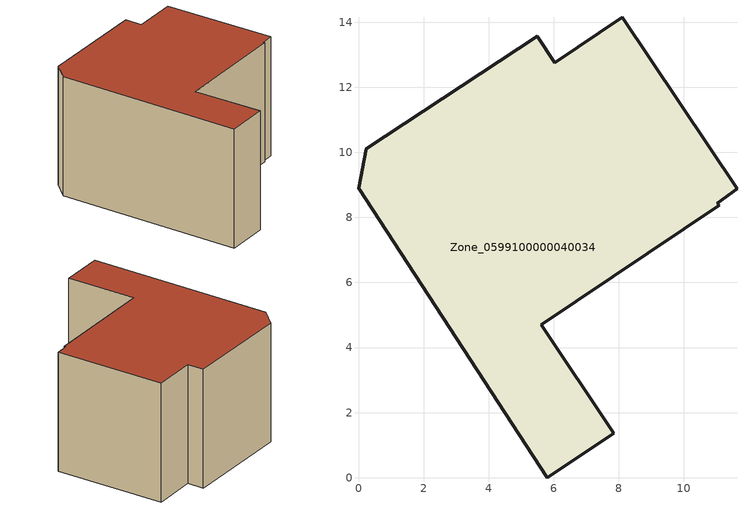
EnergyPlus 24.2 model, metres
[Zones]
Zone_0599100000040034
 floor ground (C_G): 8.1,14.15 11.63,8.88 11.02,8.43 11.08,8.37 5.61,4.7 7.85,1.36 5.8,0 0,8.9 0.24,10.1 5.49,13.56 6.03,12.76 z0
 wall outside (C_F): 5.8,0 7.85,1.36 5.61,4.7 11.08,8.37 11.02,8.43 11.63,8.88 8.1,14.15 6.03,12.76 5.49,13.56 0.24,10.1 0,8.9 5.8,0 z0:6.89
 roof outside (C_R): 11.63,8.88 8.1,14.15 6.03,12.76 5.49,13.56 0.24,10.1 0,8.9 5.8,0 7.85,1.36 5.61,4.7 11.08,8.37 11.02,8.43 z6.89
[BUILDING]
Pand.0599100000040034: North Axis=0; Terrain=City; Loads Convergence Tolerance Value=0.04; Temperature Convergence Tolerance Value=0.4; Solar Distribution=FullExterior; Maximum Number of Warmup Days=25; Minimum Number of Warmup Days=1
[Site:Location]
Rotterdam.The.Hague.AP_ZH_NLD Design_Conditions: Latitude=51.96; Longitude=4.45; Time Zone=1; Elevation=-4.5
[SITE:GROUNDTEMPERATURE:BUILDINGSURFACE]
18, 18, 18, 18, 18, 18, 18, 18, 18, 18, 18, 18
[MATERIAL] Thermal Absorptance=0.9; Solar Absorptance=0.7; Visible Absorptance=0.7
Name | Roughness | Thickness | Conductivity | Density | Specific Heat
G.TC.1975-1991 | MediumSmooth | 0.15 | 0.288461 | 540 | 1210
F.TC.1975-1991 | Rough | 0.3 | 0.230769 | 1920 | 840
R.TC.1975-1991 | MediumRough | 0.2 | 0.153846 | 1500 | 1000
[CONSTRUCTION]
C_G: G.TC.1975-1991
C_F: F.TC.1975-1991
C_R: R.TC.1975-1991
[ZONE]
Zone_0599100000040034: Type=1; Multiplier=1; Ceiling Height=Autocalculate; Volume=Autocalculate; Floor Area=autocalculate; Part of Total Floor Area=Yes
[ZONEINFILTRATION:DESIGNFLOWRATE]
Infil_Zone_0599100000040034: Zone or ZoneList or Space or SpaceList=Zone_0599100000040034; Schedule=AlwaysOn; Design Flow Rate Calculation Method=Flow/Area; Flow Rate per Floor Area=0.003; Constant Term Coefficient=1; Temperature Term Coefficient=0; Velocity Term Coefficient=0; Velocity Squared Term Coefficient=0
[HVACTEMPLATE:ZONE:IDEALLOADSAIRSYSTEM]
Zone_0599100000040034: Maximum Heating Supply Air Temperature=50; Minimum Cooling Supply Air Temperature=13; Maximum Heating Supply Air Humidity Ratio=0.0156; Minimum Cooling Supply Air Humidity Ratio=0.0077; Heating Limit=NoLimit; Cooling Limit=NoLimit; Dehumidification Control Type=ConstantSensibleHeatRatio; Cooling Sensible Heat Ratio=0.7; Dehumidification Setpoint=60; Humidification Control Type=None; Humidification Setpoint=30; Outdoor Air Method=None; Outdoor Air Flow Rate per Person=0.00944; Outdoor Air Flow Rate per Zone Floor Area=0; Outdoor Air Flow Rate per Zone=0; Demand Controlled Ventilation Type=None; Outdoor Air Economizer Type=NoEconomizer; Heat Recovery Type=None; Sensible Heat Recovery Effectiveness=0.7; Latent Heat Recovery Effectiveness=0.65
[ZONECONTROL:THERMOSTAT]
ThermostatControl_Zone_0599100000040034: Zone or ZoneList=Zone_0599100000040034; Control Type Schedule=DualSetpointControlType; Control 1=Thermostat_Zone_0599100000040034; Temperature Difference Between Cutout And Setpoint=0
[THERMOSTATSETPOINT:DUALSETPOINT]
Thermostat_Zone_0599100000040034: Heating Setpoint Temperature Schedule=HeatingSetpoint_Zone_0599100000040034; Cooling Setpoint Temperature Schedule=CoolingSetpoint_Zone_0599100000040034
[SCHEDULE:COMPACT]
HeatingSetpoint_Zone_0599100000040034: Through: 12/31, For: AllDays, Until: 24:00, 21
CoolingSetpoint_Zone_0599100000040034: Through: 12/31, For: AllDays, Until: 24:00, 24
DualSetpointControlType: Through: 12/31, For: AllDays, Until: 24:00, 4
AlwaysOn: Through: 12/31, For: AllDays, Until: 24:00, 1
